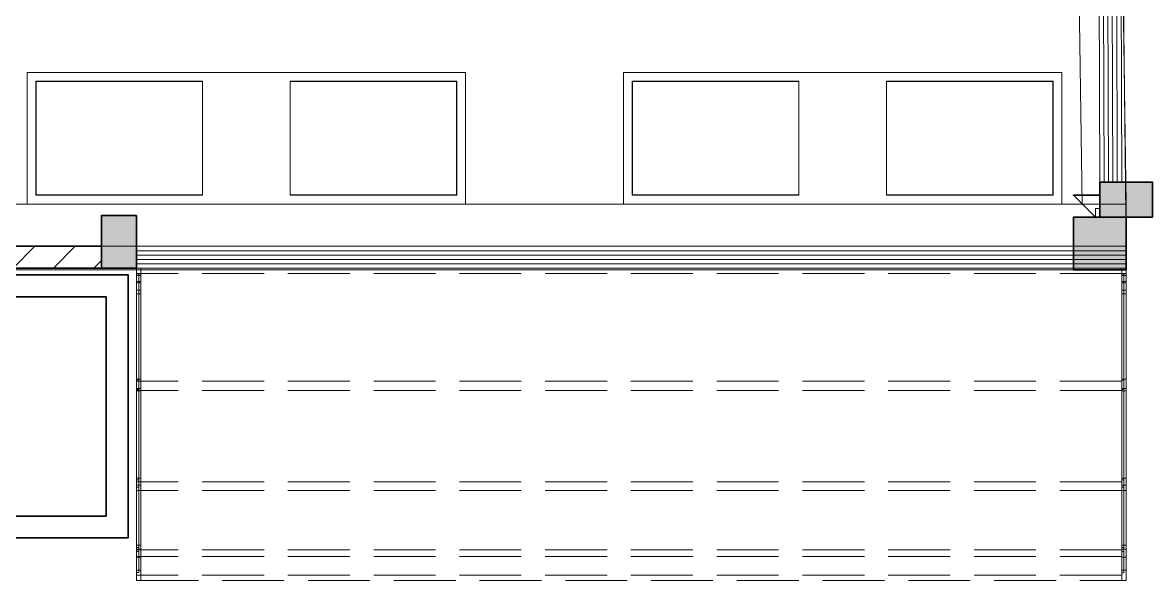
# Model space of a CAD drawing. Header units: millimetres. Extents: x 233224 to 234067, y -13631 to -11613.
# Drawn here: x 233809.3 to 234066.9, y -13631.3 to -13504.1 of the extents above; entities that cross this region are included whole.
import ezdxf

# ---------------------------------------------------------------- set-up
doc = ezdxf.new("R2010")
doc.units = ezdxf.units.MM
doc.header["$MEASUREMENT"] = 0
doc.set_wipeout_variables(frame=1)
doc.linetypes.add('Hidden Line', pattern=[195.611112, 141.111112, -54.5])
doc.linetypes.add('Wipeout_Contour', pattern=[1000, 0, -1000])
for name, color, linetype, lineweight, true_color in [('2D Drafting - General_Pen_No__4', 7, 'Continuous', 20, 0x029e21), ('Structural - Bearing_Pen_No__107', 7, 'Continuous', 13, 0xaaaaaa), ('Structural - Bearing_Pen_No__28', 7, 'Continuous', 35, 0xa80f02), ('Structural - Bearing_Pen_No__48', 7, 'Continuous', 25, 0xa80f02), ('Structural - Bearing_Pen_No__87', 7, 'Continuous', 20, 0x6a6a6a), ('Structural - Bearing_Pen_No__90', 7, 'Continuous', 20, 0x00bfbf)]:
    doc.layers.add(name, color=color, linetype=linetype, lineweight=lineweight, true_color=true_color)
for name, color, linetype, lineweight in [('Int - Furniture _Pen_No__75', 6, 'Continuous', 20), ('Structural - Bearing_Pen_No__27', 7, 'Continuous', 35), ('Structural - Bearing_Pen_No__7', 7, 'Continuous', 35)]:
    doc.layers.add(name, color=color, linetype=linetype, lineweight=lineweight)
doc.layers.add('Structural - Bearing', color=7, linetype='Continuous')

# ---------------------------------------------------------------- blocks, each defined once
blk = doc.blocks.new('Slab_13', base_point=(231084.7, -13713.4))
at = {"layer": 'Structural - Bearing_Pen_No__7', "linetype": 'Continuous', "flags": 128}
for points in [[(231084.7, -13713.4), (231084.7, -13113.4), (231784.7, -13113.4), (231784.7, -13713.4)], [(231134.7, -13663.4), (231734.7, -13663.4), (231734.7, -13163.4), (231134.7, -13163.4)]]:
    blk.add_lwpolyline(points, close=True, dxfattribs=at)
blk = doc.blocks.new('Slab_14', base_point=(231134.7, -13663.4))
at = {"layer": 'Structural - Bearing_Pen_No__7', "linetype": 'Continuous', "flags": 128}
blk.add_lwpolyline([(231134.7, -13663.4), (231134.7, -13163.4), (231734.7, -13163.4), (231734.7, -13663.4)], close=True, dxfattribs=at)
blk = doc.blocks.new('Slab_15', base_point=(232934.6, -12672))
at = {"layer": 'Structural - Bearing_Pen_No__7', "linetype": 'Continuous', "flags": 128}
blk.add_lwpolyline([(232934.6, -12672), (233894.6, -12672), (233894.6, -12932), (232934.6, -12932)], close=True, dxfattribs=at)
blk = doc.blocks.new('Slab_16', base_point=(232534.6, -12672))
at = {"layer": 'Structural - Bearing_Pen_No__7', "linetype": 'Continuous', "flags": 128}
blk.add_lwpolyline([(232534.6, -12672), (231574.6, -12672), (231574.6, -12932), (232534.6, -12932)], close=True, dxfattribs=at)
blk = doc.blocks.new('Wall_20', base_point=(234060.9, -13098.4))
at = {"color": 254, "linetype": 'Wipeout_Contour', "lineweight": 0, "ltscale": 933191.675516}
blk.add_wipeout([(234060.9, -13048.4), (231804, -13048.4), (231804, -13058.4), (234060.9, -13058.4)], dxfattribs=at).dxf.layer = 'Structural - Bearing'
at = {"color": 254, "linetype": 'Wipeout_Contour', "lineweight": 0, "ltscale": 933193.914127}
blk.add_wipeout([(234060.9, -13058.4), (231804, -13058.4), (231804, -13068.4), (234060.9, -13068.4)], dxfattribs=at).dxf.layer = 'Structural - Bearing'
at = {"layer": 'Structural - Bearing_Pen_No__87', "linetype": 'Continuous', "flags": 128}
blk.add_lwpolyline([(234060.9, -13048.4), (231804, -13048.4)], dxfattribs=at)
at = {"color": 254, "linetype": 'Wipeout_Contour', "lineweight": 0, "ltscale": 933196.154448}
blk.add_wipeout([(234060.9, -13068.4), (231804, -13068.4), (231804, -13078.4), (234060.9, -13078.4)], dxfattribs=at).dxf.layer = 'Structural - Bearing'
at = {"layer": 'Structural - Bearing_Pen_No__87', "linetype": 'Continuous'}
blk.add_line((234060.9, -13058.4), (231804, -13058.4), dxfattribs=at)
at = {"layer": 'Structural - Bearing_Pen_No__87', "linetype": 'Continuous', "flags": 128}
for points in [[(231804, -13048.4), (231804, -13058.4)], [(234060.9, -13048.4), (234060.9, -13058.4)]]:
    blk.add_lwpolyline(points, dxfattribs=at)
at = {"color": 254, "linetype": 'Wipeout_Contour', "lineweight": 0, "ltscale": 933198.396477}
blk.add_wipeout([(234060.9, -13078.4), (231804, -13078.4), (231804, -13088.4), (234060.9, -13088.4)], dxfattribs=at).dxf.layer = 'Structural - Bearing'
at = {"layer": 'Structural - Bearing_Pen_No__87', "linetype": 'Continuous'}
blk.add_line((234060.9, -13068.4), (231804, -13068.4), dxfattribs=at)
at = {"layer": 'Structural - Bearing_Pen_No__87', "linetype": 'Continuous', "flags": 128}
for points in [[(231804, -13058.4), (231804, -13068.4)], [(234060.9, -13058.4), (234060.9, -13068.4)]]:
    blk.add_lwpolyline(points, dxfattribs=at)
at = {"color": 254, "linetype": 'Wipeout_Contour', "lineweight": 0, "ltscale": 933200.640216}
blk.add_wipeout([(234060.9, -13088.4), (231804, -13088.4), (231804, -13098.4), (234060.9, -13098.4)], dxfattribs=at).dxf.layer = 'Structural - Bearing'
at = {"layer": 'Structural - Bearing_Pen_No__87', "linetype": 'Continuous'}
for p, q in [((234060.9, -13078.4), (231804, -13078.4)), ((234060.9, -13088.4), (231804, -13088.4))]:
    blk.add_line(p, q, dxfattribs=at)
at = {"layer": 'Structural - Bearing_Pen_No__87', "linetype": 'Continuous', "flags": 128}
for points in [[(231804, -13068.4), (231804, -13078.4)], [(231804, -13078.4), (231804, -13088.4)], [(231804, -13088.4), (231804, -13098.4)], [(234060.9, -13068.4), (234060.9, -13078.4)], [(234060.9, -13078.4), (234060.9, -13088.4)], [(234060.9, -13088.4), (234060.9, -13098.4)], [(231804, -13098.4), (234060.9, -13098.4)]]:
    blk.add_lwpolyline(points, dxfattribs=at)
blk = doc.blocks.new('Wall_22', base_point=(231724, -13098.4))
at = {"layer": 'Structural - Bearing_Pen_No__107', "linetype": 'Continuous'}
h = blk.add_hatch(dxfattribs=at)
h.set_pattern_fill('COMMON_BRICK', color=256, style=0, pattern_type=2)
h.set_pattern_definition([(45, (0, 0), (-45.96194, 45.96194), [])])
h.paths.add_polyline_path([(230984.7, -13048.4), (230984.7, -13098.4), (231724, -13098.4), (231724, -13048.4)])
at = {"layer": 'Structural - Bearing_Pen_No__27', "linetype": 'Continuous', "flags": 128}
for points in [[(231724, -13048.4), (230984.7, -13048.4)], [(230984.7, -13098.4), (231724, -13098.4)]]:
    blk.add_lwpolyline(points, dxfattribs=at)
blk = doc.blocks.new('Wall_23', base_point=(234050.9, -13098.4))
at = {"layer": 'Structural - Bearing_Pen_No__87', "linetype": 'Hidden Line'}
for p, q in [((234050.9, -13110.1), (231804, -13110.1)), ((234050.9, -13355.5), (231804, -13355.5)), ((234050.9, -13355.5), (231804, -13355.5)), ((234050.9, -13377.1), (231804, -13377.1)), ((234050.9, -13585.1), (231804, -13585.1)), ((234050.9, -13585.2), (231804, -13585.1)), ((234050.9, -13605.1), (231804, -13605)), ((234050.9, -13740.6), (231804, -13740.6)), ((234050.9, -13740.7), (231804, -13740.7)), ((234050.9, -13755.9), (231804, -13755.9)), ((234050.9, -13798.3), (231804, -13798.3)), ((234050.9, -13798.4), (231804, -13798.4))]:
    blk.add_line(p, q, dxfattribs=at)
at = {"layer": 'Structural - Bearing_Pen_No__87', "linetype": 'Hidden Line', "flags": 128}
for points in [[(234050.9, -13098.4), (231804, -13098.4)], [(231804, -13098.4), (231804, -13110.1)], [(231804, -13110.1), (231804, -13355.5)], [(234050.9, -13098.4), (234050.9, -13110.1)], [(234050.9, -13110.1), (234050.9, -13355.5)], [(231804, -13355.5), (231804, -13355.5)], [(231804, -13355.5), (231804, -13377.1)], [(234050.9, -13355.5), (234050.9, -13355.5)], [(234050.9, -13355.5), (234050.9, -13377.1)], [(231804, -13377.1), (231804, -13585.1)], [(234050.9, -13377.1), (234050.9, -13585.1)], [(231804, -13585.1), (231804, -13585.1)], [(231804, -13585.1), (231804, -13605)], [(234050.9, -13585.1), (234050.9, -13585.2)], [(234050.9, -13585.2), (234050.9, -13605.1)], [(231804, -13605), (231804, -13740.6)], [(234050.9, -13605.1), (234050.9, -13740.6)], [(231804, -13740.6), (231804, -13740.7)], [(231804, -13740.7), (231804, -13755.9)], [(231804, -13755.9), (231804, -13798.3)], [(234050.9, -13740.6), (234050.9, -13740.7)], [(234050.9, -13740.7), (234050.9, -13755.9)], [(234050.9, -13755.9), (234050.9, -13798.3)], [(231804, -13798.3), (231804, -13798.4)], [(231804, -13798.4), (231804, -13810.1)], [(231804, -13810.1), (234050.9, -13810.1)], [(234050.9, -13798.3), (234050.9, -13798.4)], [(234050.9, -13798.4), (234050.9, -13810.1)]]:
    blk.add_lwpolyline(points, dxfattribs=at)
blk = doc.blocks.new('Wall_25', base_point=(233990.9, -12982))
at = {"color": 254, "linetype": 'Wipeout_Contour', "lineweight": 0, "ltscale": 937420.850008}
blk.add_wipeout([(233990.9, -12982), (234000.9, -12982), (234000.9, -12962), (233990.9, -12962)], dxfattribs=at).dxf.layer = 'Structural - Bearing'
at = {"layer": 'Structural - Bearing_Pen_No__87', "linetype": 'Continuous', "flags": 128}
for points in [[(234000.9, -12962), (233990.9, -12962)], [(233990.9, -12962), (233990.9, -12982)]]:
    blk.add_lwpolyline(points, dxfattribs=at)
blk = doc.blocks.new('Wall_28', base_point=(233961, -1398.4))
at = {"color": 254, "linetype": 'Wipeout_Contour', "lineweight": 0, "ltscale": 936822.845006}
blk.add_wipeout([(234050.9, -12901.9), (234011, -1398.3), (234001, -1398.3), (234040.9, -12901.9)], dxfattribs=at).dxf.layer = 'Structural - Bearing'
at = {"color": 254, "linetype": 'Wipeout_Contour', "lineweight": 0, "ltscale": 936782.880162}
blk.add_wipeout([(234040.9, -12901.9), (234001, -1398.3), (233991, -1398.3), (234030.9, -12901.9)], dxfattribs=at).dxf.layer = 'Structural - Bearing'
at = {"color": 254, "linetype": 'Wipeout_Contour', "lineweight": 0, "ltscale": 936742.91532}
blk.add_wipeout([(234030.9, -12901.9), (233991, -1398.3), (233981, -1398.4), (234020.9, -12902)], dxfattribs=at).dxf.layer = 'Structural - Bearing'
at = {"layer": 'Structural - Bearing_Pen_No__87', "linetype": 'Continuous', "flags": 128}
blk.add_lwpolyline([(234050.9, -12901.9), (234040.9, -12901.9)], dxfattribs=at)
at = {"color": 254, "linetype": 'Wipeout_Contour', "lineweight": 0, "ltscale": 936702.950482}
blk.add_wipeout([(234020.9, -12902), (233981, -1398.4), (233971, -1398.4), (234010.9, -12902)], dxfattribs=at).dxf.layer = 'Structural - Bearing'
at = {"layer": 'Structural - Bearing_Pen_No__87', "linetype": 'Continuous', "flags": 128}
blk.add_lwpolyline([(234040.9, -12901.9), (234030.9, -12901.9)], dxfattribs=at)
at = {"color": 254, "linetype": 'Wipeout_Contour', "lineweight": 0, "ltscale": 936662.985647}
blk.add_wipeout([(234010.9, -12902), (233971, -1398.4), (233961, -1398.4), (234000.9, -12902)], dxfattribs=at).dxf.layer = 'Structural - Bearing'
at = {"layer": 'Structural - Bearing_Pen_No__87', "linetype": 'Continuous'}
for p, q in [((234010.9, -12902), (233971, -1398.4)), ((234020.9, -12902), (233981, -1398.4)), ((234030.9, -12901.9), (233991, -1398.3)), ((234040.9, -12901.9), (234001, -1398.3))]:
    blk.add_line(p, q, dxfattribs=at)
at = {"layer": 'Structural - Bearing_Pen_No__87', "linetype": 'Continuous', "flags": 128}
for points in [[(233961, -1398.4), (234000.9, -12902)], [(234050.9, -12901.9), (234011, -1398.3)], [(234010.9, -12902), (234000.9, -12902)], [(234020.9, -12902), (234010.9, -12902)], [(234030.9, -12901.9), (234020.9, -12902)]]:
    blk.add_lwpolyline(points, dxfattribs=at)
blk = doc.blocks.new('Wall_29', base_point=(232914.6, -12952))
at = {"color": 254, "linetype": 'Wipeout_Contour', "lineweight": 0, "ltscale": 933104.835639}
blk.add_wipeout([(232934.6, -12932), (232934.6, -12672), (232914.6, -12652), (232914.6, -12952)], dxfattribs=at).dxf.layer = 'Structural - Bearing'
at = {"layer": 'Structural - Bearing_Pen_No__87', "linetype": 'Continuous', "flags": 128}
for points in [[(232914.6, -12652), (232914.6, -12952)], [(232934.6, -12932), (232934.6, -12672)]]:
    blk.add_lwpolyline(points, dxfattribs=at)
blk = doc.blocks.new('Wall_30', base_point=(232914.6, -12652))
at = {"color": 254, "linetype": 'Wipeout_Contour', "lineweight": 0, "ltscale": 935031.225811}
blk.add_wipeout([(232934.6, -12672), (233894.6, -12672), (233914.6, -12652), (232914.6, -12652)], dxfattribs=at).dxf.layer = 'Structural - Bearing'
at = {"layer": 'Structural - Bearing_Pen_No__87', "linetype": 'Continuous', "flags": 128}
for points in [[(233914.6, -12652), (232914.6, -12652)], [(232934.6, -12672), (233314.6, -12672)], [(233514.6, -12672), (233894.6, -12672)]]:
    blk.add_lwpolyline(points, dxfattribs=at)
blk = doc.blocks.new('Wall_31', base_point=(233914.6, -12652))
at = {"color": 254, "linetype": 'Wipeout_Contour', "lineweight": 0, "ltscale": 937018.95216}
blk.add_wipeout([(233894.6, -12672), (233894.6, -12932), (233914.6, -12952), (233914.6, -12652)], dxfattribs=at).dxf.layer = 'Structural - Bearing'
at = {"layer": 'Structural - Bearing_Pen_No__87', "linetype": 'Continuous', "flags": 128}
for points in [[(233894.6, -12672), (233894.6, -12932)], [(233914.6, -12952), (233914.6, -12652)]]:
    blk.add_lwpolyline(points, dxfattribs=at)
blk = doc.blocks.new('Wall_32', base_point=(233914.6, -12952))
at = {"color": 254, "linetype": 'Wipeout_Contour', "lineweight": 0, "ltscale": 935092.562327}
blk.add_wipeout([(233894.6, -12932), (232934.6, -12932), (232914.6, -12952), (233914.6, -12952)], dxfattribs=at).dxf.layer = 'Structural - Bearing'
at = {"layer": 'Structural - Bearing_Pen_No__87', "linetype": 'Continuous', "flags": 128}
for points in [[(233314.6, -12932), (232934.6, -12932)], [(233894.6, -12932), (233514.6, -12932)], [(232914.6, -12952), (233914.6, -12952)]]:
    blk.add_lwpolyline(points, dxfattribs=at)
blk = doc.blocks.new('Wall_33', base_point=(233414.6, -12952))
at = {"color": 254, "linetype": 'Wipeout_Contour', "lineweight": 0, "ltscale": 935061.864152}
blk.add_wipeout([(233514.6, -12932), (233514.6, -12672), (233314.6, -12672), (233314.6, -12932)], dxfattribs=at).dxf.layer = 'Structural - Bearing'
at = {"layer": 'Structural - Bearing_Pen_No__87', "linetype": 'Continuous', "flags": 128}
for points in [[(233314.6, -12672), (233314.6, -12932)], [(233514.6, -12932), (233514.6, -12672)]]:
    blk.add_lwpolyline(points, dxfattribs=at)
blk = doc.blocks.new('Wall_34', base_point=(232554.6, -12952))
at = {"color": 254, "linetype": 'Wipeout_Contour', "lineweight": 0, "ltscale": 931587.130297}
blk.add_wipeout([(232554.6, -12952), (232554.6, -12652), (232534.6, -12672), (232534.6, -12932)], dxfattribs=at).dxf.layer = 'Structural - Bearing'
at = {"layer": 'Structural - Bearing_Pen_No__87', "linetype": 'Continuous', "flags": 128}
for points in [[(232534.6, -12672), (232534.6, -12932)], [(232554.6, -12952), (232554.6, -12652)]]:
    blk.add_lwpolyline(points, dxfattribs=at)
blk = doc.blocks.new('Wall_35', base_point=(232554.6, -12652))
at = {"color": 254, "linetype": 'Wipeout_Contour', "lineweight": 0, "ltscale": 929599.259259}
blk.add_wipeout([(232554.6, -12652), (231554.6, -12652), (231574.6, -12672), (232534.6, -12672)], dxfattribs=at).dxf.layer = 'Structural - Bearing'
at = {"layer": 'Structural - Bearing_Pen_No__87', "linetype": 'Continuous', "flags": 128}
for points in [[(232554.6, -12652), (231554.6, -12652)], [(231574.6, -12672), (231954.6, -12672)], [(232154.6, -12672), (232534.6, -12672)]]:
    blk.add_lwpolyline(points, dxfattribs=at)
blk = doc.blocks.new('Wall_36', base_point=(231554.6, -12652))
at = {"color": 254, "linetype": 'Wipeout_Contour', "lineweight": 0, "ltscale": 927673.082784}
blk.add_wipeout([(231554.6, -12652), (231554.6, -12952), (231574.6, -12932), (231574.6, -12672)], dxfattribs=at).dxf.layer = 'Structural - Bearing'
at = {"layer": 'Structural - Bearing_Pen_No__87', "linetype": 'Continuous', "flags": 128}
for points in [[(231554.6, -12652), (231554.6, -12952)], [(231574.6, -12932), (231574.6, -12672)]]:
    blk.add_lwpolyline(points, dxfattribs=at)
blk = doc.blocks.new('Wall_37', base_point=(231554.6, -12952))
at = {"color": 254, "linetype": 'Wipeout_Contour', "lineweight": 0, "ltscale": 929660.954165}
blk.add_wipeout([(231554.6, -12952), (232554.6, -12952), (232534.6, -12932), (231574.6, -12932)], dxfattribs=at).dxf.layer = 'Structural - Bearing'
at = {"layer": 'Structural - Bearing_Pen_No__87', "linetype": 'Continuous', "flags": 128}
for points in [[(231954.6, -12932), (231574.6, -12932)], [(232534.6, -12932), (232154.6, -12932)], [(231554.6, -12952), (232554.6, -12952)]]:
    blk.add_lwpolyline(points, dxfattribs=at)
blk = doc.blocks.new('Wall_38', base_point=(232054.6, -12952))
at = {"color": 254, "linetype": 'Wipeout_Contour', "lineweight": 0, "ltscale": 929630.07655}
blk.add_wipeout([(232154.6, -12932), (232154.6, -12672), (231954.6, -12672), (231954.6, -12932)], dxfattribs=at).dxf.layer = 'Structural - Bearing'
at = {"layer": 'Structural - Bearing_Pen_No__87', "linetype": 'Continuous', "flags": 128}
for points in [[(231954.6, -12672), (231954.6, -12932)], [(232154.6, -12932), (232154.6, -12672)]]:
    blk.add_lwpolyline(points, dxfattribs=at)
blk = doc.blocks.new('dairsel tente yan')
at = {"layer": 'Int - Furniture _Pen_No__75', "linetype": 'Continuous'}
for p, q in [((11.7, 10), (0, 10)), ((0, 0), (0, 10)), ((11.7, 0), (0, 0)), ((11.7, 0), (11.7, 10)), ((11.7, 10), (12.6, 10)), ((33.2, 5), (11.7, 5)), ((12.6, 0), (11.7, 0)), ((12.6, 10), (16.5, 10)), ((12.6, 0), (12.6, 10)), ((12.6, 0), (16.5, 0)), ((16.5, 10), (30.5, 10)), ((16.5, 0), (16.5, 10)), ((16.5, 0), (30.5, 0)), ((30.5, 10), (58.6, 10)), ((30.5, 0), (30.5, 10)), ((30.5, 0), (58.6, 0)), ((33.2, 0), (33.2, 10)), ((33.2, 5), (58.6, 5)), ((49.7, 0), (49.7, 10)), ((58.6, 10), (252.6, 10)), ((58.6, 0), (58.6, 10)), ((58.6, 5), (640.3, 5)), ((58.6, 0), (252.6, 0)), ((252.6, 10), (257.1, 10)), ((252.6, 0), (252.6, 10)), ((252.6, 0), (257.1, 0)), ((254.8, 0), (254.8, 5)), ((274.2, 10), (257.1, 10)), ((274.2, 0), (257.1, 0)), ((278.7, 10), (274.2, 10)), ((274.2, 0), (274.2, 10)), ((278.7, 0), (274.2, 0)), ((276.4, 0), (276.4, 5)), ((279, 10), (278.7, 10)), ((279, 0), (278.7, 0)), ((279.5, 10), (279, 10)), ((279.5, 0), (279, 0)), ((279.6, 10), (279.5, 10)), ((279.6, 0), (279.5, 0)), ((279.6, 0), (279.6, 10)), ((279.6, 10), (478.4, 10)), ((279.6, 0), (478.4, 0)), ((478.4, 10), (486.7, 10)), ((478.4, 0), (478.4, 10)), ((478.4, 0), (486.7, 0)), ((482.6, 0), (482.6, 5)), ((494.9, 10), (486.7, 10)), ((494.9, 0), (486.7, 0)), ((503.2, 10), (494.9, 10)), ((494.9, 0), (494.9, 10)), ((503.2, 0), (494.9, 0)), ((499.1, 0), (499.1, 5)), ((503.9, 10), (503.2, 10)), ((503.9, 0), (503.2, 0)), ((505.1, 10), (503.9, 10)), ((505.1, 0), (503.9, 0)), ((506, 10), (505.1, 10)), ((506, 0), (505.1, 0)), ((506.5, 10), (506, 10)), ((506.5, 0), (506, 0)), ((506.7, 10), (506.5, 10)), ((506.7, 0), (506.5, 0)), ((506.7, 0), (506.7, 10)), ((506.7, 10), (631.4, 10)), ((506.7, 0), (631.4, 0)), ((640.3, 10), (631.4, 10)), ((631.4, 0), (631.4, 10)), ((640.3, 0), (631.4, 0)), ((636.8, 0), (636.8, 5)), ((651.2, 10), (640.3, 10)), ((640.3, 0), (640.3, 10)), ((640.3, 5), (645.7, 5)), ((651.2, 0), (640.3, 0)), ((688.2, 5), (645.7, 5)), ((645.7, 0), (645.7, 5)), ((652.1, 10), (651.2, 10)), ((652.1, 0), (651.2, 0)), ((653.8, 10), (652.1, 10)), ((653.8, 0), (652.1, 0)), ((655.4, 10), (653.8, 10)), ((655.4, 0), (653.8, 0)), ((656.6, 10), (655.4, 10)), ((656.6, 0), (655.4, 0)), ((657.5, 10), (656.6, 10)), ((657.5, 0), (656.6, 0)), ((658.1, 10), (657.5, 10)), ((658.1, 0), (657.5, 0)), ((658.4, 10), (658.1, 10)), ((658.4, 0), (658.1, 0)), ((658.4, 0), (658.4, 10)), ((658.4, 10), (688.2, 10)), ((658.4, 0), (688.2, 0)), ((688.2, 10), (700, 10)), ((688.2, 0), (688.2, 10)), ((694.1, 5), (688.2, 5)), ((688.2, 0), (700, 0)), ((694.1, 0), (694.1, 5)), ((700, 10), (701, 10)), ((700, 0), (701, 0)), ((701, 10), (703, 10)), ((701, 0), (703, 0)), ((703, 10), (704.9, 10)), ((703, 0), (704.9, 0)), ((704.9, 10), (706.7, 10)), ((704.9, 0), (706.7, 0)), ((706.7, 10), (708.3, 10)), ((706.7, 0), (708.3, 0)), ((708.3, 10), (709.6, 10)), ((708.3, 0), (709.6, 0)), ((709.6, 10), (710.6, 10)), ((709.6, 0), (710.6, 0)), ((710.6, 10), (711.3, 10)), ((710.6, 0), (711.3, 0)), ((711.3, 10), (711.7, 10)), ((711.3, 0), (711.7, 0)), ((711.7, 0), (711.7, 10))]:
    blk.add_line(p, q, dxfattribs=at)
blk = doc.blocks.new('Beam_1', base_point=(225986.7, -13027))
at = {"layer": 'Structural - Bearing_Pen_No__90', "linetype": 'Continuous'}
for p, q in [((225986.7, -12952), (234060.9, -12952)), ((234060.9, -13102), (234060.9, -12952)), ((225986.7, -13102), (234060.9, -13102))]:
    blk.add_line(p, q, dxfattribs=at)
blk = doc.blocks.new('Beam_2', base_point=(234010.9, -12952))
at = {"layer": 'Structural - Bearing_Pen_No__90', "linetype": 'Continuous'}
for p, q in [((234020.9, -10167.8), (233920.9, -10169.3)), ((233960.9, -12952.8), (233920.9, -10169.3)), ((234060.9, -12951.3), (234020.9, -10167.8)), ((234060.9, -12951.3), (233960.9, -12952.8))]:
    blk.add_line(p, q, dxfattribs=at)
blk = doc.blocks.new('Slab_108', base_point=(233990.9, -12982))
at = {"layer": 'Structural - Bearing_Pen_No__7', "linetype": 'Continuous', "flags": 128}
blk.add_lwpolyline([(233990.9, -12982), (233940.9, -12932), (234000.9, -12932), (234000.9, -12982)], close=True, dxfattribs=at)
blk = doc.blocks.new('Column_28', base_point=(234000.9, -13042))
at = {"layer": 'Structural - Bearing_Pen_No__48', "linetype": 'Continuous'}
blk.add_hatch(color=256, dxfattribs=at).paths.add_polyline_path([(233940.9, -13102), (234060.9, -13102), (234060.9, -12982), (233940.9, -12982)])
at = {"layer": 'Structural - Bearing_Pen_No__28', "linetype": 'Continuous', "flags": 128}
blk.add_lwpolyline([(233940.9, -13102), (234060.9, -13102), (234060.9, -12982), (233940.9, -12982)], close=True, dxfattribs=at)
blk = doc.blocks.new('Column_29', base_point=(231764, -13038.4))
at = {"layer": 'Structural - Bearing_Pen_No__48', "linetype": 'Continuous'}
blk.add_hatch(color=256, dxfattribs=at).paths.add_polyline_path([(231724, -13098.4), (231804, -13098.4), (231804, -12978.4), (231724, -12978.4)])
at = {"layer": 'Structural - Bearing_Pen_No__28', "linetype": 'Continuous', "flags": 128}
blk.add_lwpolyline([(231724, -13098.4), (231804, -13098.4), (231804, -12978.4), (231724, -12978.4)], close=True, dxfattribs=at)
blk = doc.blocks.new('Column_32', base_point=(234060.9, -12942))
at = {"layer": 'Structural - Bearing_Pen_No__48', "linetype": 'Continuous'}
blk.add_hatch(color=256, dxfattribs=at).paths.add_polyline_path([(234000.9, -12902.1), (234000.9, -12982.1), (234120.9, -12982.1), (234120.9, -12902.1)])
at = {"layer": 'Structural - Bearing_Pen_No__28', "linetype": 'Continuous', "flags": 128}
blk.add_lwpolyline([(234000.9, -12902.1), (234000.9, -12982.1), (234120.9, -12982.1), (234120.9, -12902.1)], close=True, dxfattribs=at)

msp = doc.modelspace()

# ---------------------------------------------------------------- block references
at = {"layer": 'Structural - Bearing', "xscale": 0.1, "yscale": 0.1, "zscale": 0.1}
for name, p in [('Wall_28', (234050.93, -12390.09)), ('Wall_25', (234053.92, -13548.45)), ('Wall_22', (233827.23, -13560.08)), ('Wall_20', (234060.92, -13560.09))]:
    msp.add_blockref(name, p, dxfattribs=at)
at = {"layer": 'Structural - Bearing', "linetype": 'Continuous', "xscale": 0.1, "yscale": 0.1, "zscale": 0.1}
for name, p in [('Slab_16', (233908.29, -13517.45)), ('Slab_15', (233948.29, -13517.45)), ('Slab_13', (233763.3, -13621.58)), ('Slab_14', (233768.3, -13616.58))]:
    msp.add_blockref(name, p, dxfattribs=at)

# ---------------------------------------------------------------- next in the draw order: linework, layer by layer
at = {"layer": '2D Drafting - General_Pen_No__4', "linetype": 'Continuous'}
for p, q in [((234056.92, -13177.45), (234060.92, -13555.09)), ((234060.92, -13555.09), (233253.67, -13555.09)), ((234050.93, -13560.09), (233254.73, -13560.09))]:
    msp.add_line(p, q, dxfattribs=at)

# ---------------------------------------------------------------- next in the draw order: block references
at = {"layer": 'Int - Furniture _Pen_No__75', "linetype": 'Continuous', "xscale": 0.1, "yscale": 0.1, "zscale": 100, "rotation": 269.9996263552803}
for p in [(233835.23, -13560.08), (234059.92, -13560.09)]:
    msp.add_blockref('dairsel tente yan', p, dxfattribs=at)
at = {"layer": 'Structural - Bearing', "xscale": 0.1, "yscale": 0.1, "zscale": 0.1}
for name, p in [('Wall_34', (233910.29, -13545.45)), ('Wall_29', (233946.29, -13545.45)), ('Wall_23', (234059.92, -13560.09))]:
    msp.add_blockref(name, p, dxfattribs=at)
at = {"layer": 'Structural - Bearing', "color": 14, "lineweight": 35, "true_color": 0xa80f02, "xscale": 0.1, "yscale": 0.1, "zscale": 0.1}
for name, p in [('Column_32', (234060.92, -13544.45)), ('Column_29', (233831.23, -13554.08)), ('Column_28', (234054.92, -13554.45))]:
    msp.add_blockref(name, p, dxfattribs=at)
at = {"layer": 'Structural - Bearing', "linetype": 'Continuous', "xscale": 0.1, "yscale": 0.1, "zscale": 0.1}
msp.add_blockref('Slab_108', (234053.92, -13548.45), dxfattribs=at)

# ---------------------------------------------------------------- next in the draw order: block references
at = {"layer": 'Structural - Bearing', "xscale": 0.1, "yscale": 0.1, "zscale": 0.1}
for name, p in [('Wall_35', (233910.29, -13515.45)), ('Wall_30', (233946.29, -13515.45))]:
    msp.add_blockref(name, p, dxfattribs=at)

# ---------------------------------------------------------------- next in the draw order: block references
for name, p in [('Wall_36', (233810.29, -13515.45)), ('Wall_31', (234046.29, -13515.45))]:
    msp.add_blockref(name, p, dxfattribs=at)

# ---------------------------------------------------------------- next in the draw order: block references
for name, p in [('Wall_37', (233810.29, -13545.45)), ('Wall_32', (234046.29, -13545.45))]:
    msp.add_blockref(name, p, dxfattribs=at)

# ---------------------------------------------------------------- next in the draw order: block references
at = {"layer": 'Structural - Bearing', "color": 132, "lineweight": 20, "true_color": 0x00bfbf, "xscale": 0.1, "yscale": 0.1, "zscale": 0.1}
for name, p in [('Beam_2', (234055.92, -13545.45)), ('Beam_1', (233253.5, -13552.95))]:
    msp.add_blockref(name, p, dxfattribs=at)
at = {"layer": 'Structural - Bearing', "xscale": 0.1, "yscale": 0.1, "zscale": 0.1}
for name, p in [('Wall_38', (233860.29, -13545.45)), ('Wall_33', (233996.29, -13545.45))]:
    msp.add_blockref(name, p, dxfattribs=at)

doc.saveas('drawing.dxf')
